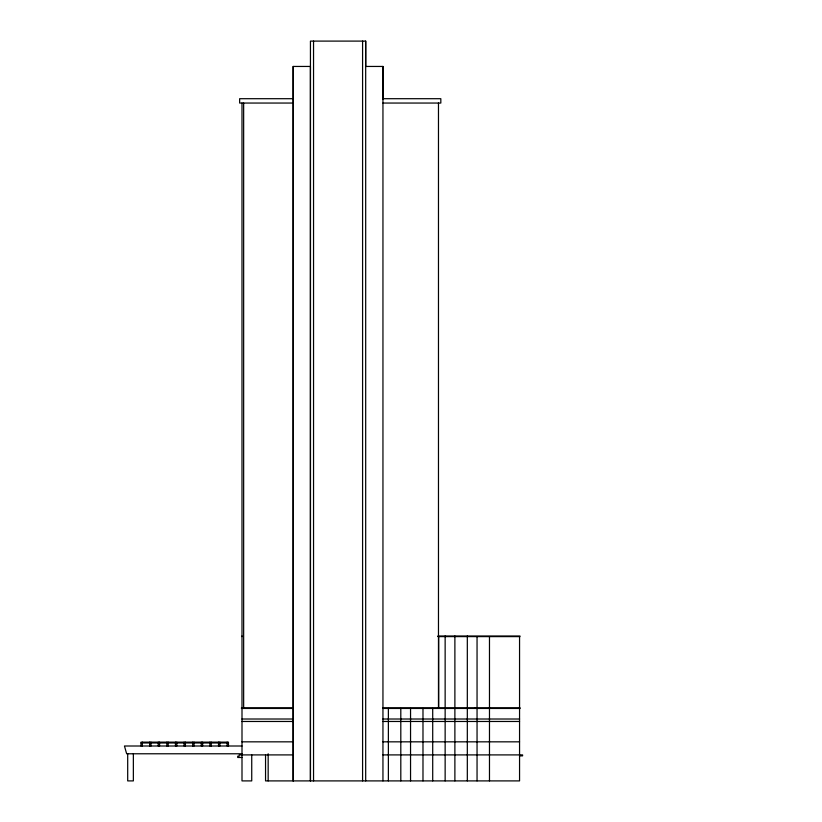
<?xml version="1.0" encoding="UTF-8"?>
<svg xmlns="http://www.w3.org/2000/svg" width="822" height="822" viewBox="0 0 822 822"><rect width="100%" height="100%" fill="white"/><g stroke="black" fill="none" stroke-linecap="round" stroke-linejoin="round"><path stroke-width="1.23" d="M293.177 66.448L293.177 780.9L293.177 66.448L310.439 66.448L310.439 780.9L310.439 41.1L365.687 41.1L365.687 780.9M365.687 41.1L365.687 66.448L382.949 66.448L382.949 780.9M382.949 99.267L382.949 66.448M293.177 98.702L239.644 98.702L239.644 103.048L293.177 103.048M382.949 98.702L440.828 98.702L440.828 103.048L382.949 103.048M241.997 636.002L241.997 636.608M437.869 636.002L519.977 636.002L519.977 636.608L437.931 636.608M293.177 707.876L241.442 707.876L241.442 708.451L293.177 708.451M382.949 707.876L520.11 707.876L520.11 708.451L382.949 708.451M241.997 719.014L293.177 719.014M382.949 719.014L519.555 719.014M241.997 721.469L293.177 721.469M382.949 721.469L519.555 721.469M241.997 741.834L293.177 741.834M382.949 741.834L519.555 741.834M184.087 742.656L185.402 742.656M192.697 742.656L194.013 742.656M141.024 742.975L149.635 742.975M150.95 742.975L166.866 742.975M168.171 742.975L175.476 742.975M176.792 742.975L184.087 742.975M185.402 742.975L192.697 742.975M194.013 742.975L201.308 742.975M202.623 742.975L209.918 742.975M211.233 742.975L227.149 742.975M241.997 746.006L124.451 746.006L126.65 753.774L241.997 753.774M293.177 754.904L239.161 754.904L239.161 756.199L237.712 756.199L237.712 757.483L241.997 757.483M382.949 754.904L522.597 754.904L522.597 755.86L519.555 755.86M519.555 636.608L519.555 780.9L265.547 780.9L265.547 754.904M489.48 636.608L489.48 707.876M489.48 708.451L489.48 780.9M477.048 636.608L477.048 707.876M477.048 708.451L477.048 780.9M474.808 707.876L474.808 708.451M467.317 636.002L467.317 780.9M454.885 636.002L454.885 780.9M445.144 636.002L445.144 780.9M438.691 636.608L438.691 707.876M438.475 103.048L438.475 707.876M432.711 708.451L432.711 780.9M422.981 708.451L422.981 780.9M410.548 708.451L410.548 780.9M400.807 708.451L400.807 780.9M388.374 708.451L388.374 780.9M362.584 41.1L362.584 780.9M313.542 41.1L313.542 780.9M268.167 753.774L268.167 780.9M251.738 754.904L251.738 780.9L241.997 780.9L241.997 708.451M243.651 103.048L243.651 707.876M241.997 103.048L241.997 707.876M228.465 746.006L228.465 742.143L141.024 742.143L141.024 746.006M227.149 742.143L227.149 746.006M219.844 742.143L219.844 746.006M218.539 742.143L218.539 746.006M211.233 742.143L211.233 746.006M209.918 742.143L209.918 746.006M202.623 742.143L202.623 746.006M201.308 742.143L201.308 746.006M194.013 742.143L194.013 746.006M192.697 742.143L192.697 746.006M185.402 742.143L185.402 746.006M184.087 742.143L184.087 746.006M176.792 742.143L176.792 746.006M175.476 742.143L175.476 746.006M168.171 742.143L168.171 746.006M166.866 742.143L166.866 746.006M159.56 742.143L159.56 746.006M158.256 742.143L158.256 746.006M150.95 742.143L150.95 746.006M149.635 742.143L149.635 746.006M142.34 742.143L142.34 746.006M133.359 753.774L133.359 780.9L127.698 780.9L127.698 753.774"/></g></svg>
